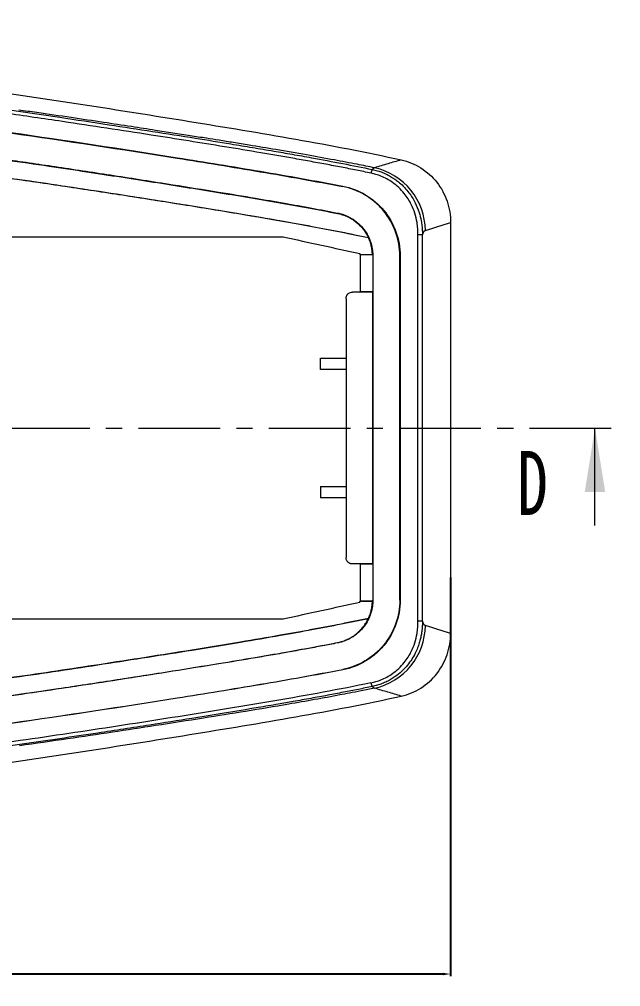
# Model space of a CAD drawing. Header units: inches. Extents: x 1474 to 3696, y 573 to 1061.
# Drawn here: x 2565.7 to 2612.5, y 834.3 to 909.7 of the extents above; entities that cross this region are included whole.
import ezdxf

# ---------------------------------------------------------------- set-up
doc = ezdxf.new("R2010")
doc.units = ezdxf.units.IN
doc.linetypes.add('CENTER', pattern=[10.16, 6.35, -1.27, 1.27, -1.27])
doc.styles.add('SLDTEXTSTYLE6', font='TXT', dxfattribs={"width": 0.7})
doc.styles.get("Standard").update_dxf_attribs({"font": 'txt', "bigfont": 'gbcbig.shx'})
doc.dimstyles.new('2', dxfattribs={"dimtxt": 1.5, "dimasz": 0.6, "dimexe": 0.18, "dimexo": 0.0625, "dimgap": 0.09, "dimtad": 0, "dimtih": 1, "dimtoh": 1, "dimzin": 0, "dimdsep": 46, "dimtxsty": 'Standard', "dimcen": 0, "dimadec": 0, "dimazin": 2, "dimtfac": 1, "dimtofl": 0, "dimtmove": 0, "dimatfit": 3, "dimfxl": 0, "dimtolj": 1, "dimtzin": 0, "dimarcsym": 0})

# ---------------------------------------------------------------- blocks, each defined once
blk = doc.blocks.new('*D201')
at = {"color": 0, "lineweight": -2, "transparency": 16777216}
for p, q in [((2599.264, 866.191), (2599.264, 835.113)), ((2458.664, 858.961), (2458.664, 835.113)), ((2459.264, 835.293), (2525.624, 835.293)), ((2598.664, 835.293), (2532.304, 835.293))]:
    blk.add_line(p, q, dxfattribs=at)
at = {"color": 0, "transparency": 16777216}
for points in [[(2459.264, 835.393), (2459.264, 835.193), (2458.664, 835.293)], [(2598.664, 835.393), (2598.664, 835.193), (2599.264, 835.293)]]:
    blk.add_solid(points, dxfattribs=at)
at = {"layer": 'Defpoints', "color": 0, "transparency": 16777216}
for p in [(2599.264, 866.254), (2458.664, 859.023), (2599.264, 835.293)]:
    blk.add_point(p, dxfattribs=at)
at = {"color": 0, "transparency": 16777216, "insert": (2528.964, 835.293), "char_height": 1.5, "attachment_point": 5}
blk.add_mtext('\\A1;140.60', dxfattribs=at)

msp = doc.modelspace()

# ---------------------------------------------------------------- linework, layer by layer
at = {"color": 7, "linetype": 'Continuous', "lineweight": 15}
for p, q in [((2590.852, 896.672), (2590.858, 896.702)), ((2590.451, 894.611), (2590.445, 894.581)), ((2599.264, 893.866), (2599.264, 861.843)), ((2597.07, 892.923), (2596.722, 892.923)), ((2596.722, 862.785), (2596.722, 892.923)), ((2597.07, 862.785), (2597.07, 892.923)), ((2592.86, 892.695), (2592.853, 892.702)), ((2592.194, 891.449), (2592.194, 891.375)), ((2592.194, 891.375), (2592.214, 891.354)), ((2592.214, 891.354), (2592.214, 888.475)), ((2593.172, 891.375), (2593.193, 891.354)), ((2593.201, 891.273), (2593.194, 891.273)), ((2593.194, 891.273), (2593.194, 888.475)), ((2593.201, 891.273), (2593.201, 864.435)), ((2595.301, 891.273), (2595.331, 891.273)), ((2595.301, 864.435), (2595.301, 891.273)), ((2595.331, 891.273), (2595.331, 864.435)), ((2592.214, 888.475), (2592.194, 888.454)), ((2593.194, 888.475), (2592.214, 888.475)), ((2593.194, 888.475), (2593.174, 888.454)), ((2593.174, 888.454), (2593.174, 867.254)), ((2591.114, 887.953), (2591.114, 883.304)), ((2589.114, 882.404), (2589.114, 883.304)), ((2591.114, 883.304), (2591.114, 882.404)), ((2591.114, 882.404), (2591.114, 873.304)), ((2589.114, 873.304), (2589.114, 872.404)), ((2591.114, 873.304), (2591.114, 872.404)), ((2591.114, 872.404), (2591.114, 867.756)), ((2592.194, 867.254), (2591.613, 867.255)), ((2593.174, 867.254), (2592.194, 867.254)), ((2592.194, 867.254), (2592.214, 867.234)), ((2592.214, 867.234), (2592.214, 864.354)), ((2593.174, 867.254), (2593.194, 867.234)), ((2593.194, 867.234), (2593.194, 864.435)), ((2592.214, 864.354), (2592.194, 864.334)), ((2592.194, 864.26), (2592.194, 864.334)), ((2593.193, 864.354), (2592.214, 864.354)), ((2593.172, 864.334), (2593.193, 864.354)), ((2593.193, 864.354), (2593.194, 864.435)), ((2593.194, 864.435), (2593.201, 864.435)), ((2595.331, 864.435), (2595.301, 864.435)), ((2592.86, 863.014), (2592.853, 863.007)), ((2597.07, 862.785), (2596.722, 862.785)), ((2590.445, 861.128), (2590.451, 861.098)), ((2590.852, 859.037), (2590.858, 859.007))]:
    msp.add_line(p, q, dxfattribs=at)
at = {"color": 1, "linetype": 'CENTER', "lineweight": 0}
msp.add_line((2493.664, 877.854), (2612.518, 877.854), dxfattribs=at)
at = {"color": 7, "linetype": 'Continuous', "lineweight": 0}
msp.add_line((2610.518, 870.254), (2610.518, 877.854), dxfattribs=at)
at = {"color": 7, "linetype": 'Continuous', "lineweight": 15}
for centre, radius, start, end in [((2593.805, 897.625), 0.754, 149.32312, 172.5871), ((2592.231, 893.189), 5.068, 0.71366, 77.3568), ((2592.231, 862.52), 5.068, 282.6432, 359.28634), ((2593.805, 858.084), 0.754, 187.41231, 210.67656)]:
    msp.add_arc(centre, radius, start, end, dxfattribs=at)
for points, knots in [([(2460.561, 909.345), (2463.401, 909.47), (2466.241, 909.548), (2471.922, 909.653), (2474.763, 909.68), (2480.445, 909.708), (2483.286, 909.708), (2488.97, 909.671), (2491.815, 909.634), (2500.345, 909.458), (2506.017, 909.26), (2517.34, 908.68), (2522.992, 908.303), (2531.453, 907.646), (2534.271, 907.411), (2539.901, 906.91), (2542.714, 906.646), (2548.33, 906.07), (2551.13, 905.758), (2556.713, 905.077), (2559.496, 904.707), (2565.049, 903.918), (2567.82, 903.5), (2573.362, 902.641), (2576.133, 902.202), (2581.669, 901.308), (2584.435, 900.856), (2589.946, 899.88), (2592.691, 899.355), (2595.417, 898.754)], [0, 0, 0, 0, 0.0625, 0.0625, 0.125, 0.125, 0.1875, 0.1875, 0.25, 0.25, 0.375, 0.375, 0.5, 0.5, 0.5625, 0.5625, 0.625, 0.625, 0.6875, 0.6875, 0.75, 0.75, 0.8125, 0.8125, 0.875, 0.875, 0.9375, 0.9375, 1, 1, 1, 1]), ([(2531.683, 906.196), (2532.246, 906.151), (2533.45, 906.055), (2535.372, 905.896), (2537.356, 905.727), (2539.482, 905.541), (2542.783, 905.242), (2546.74, 904.86), (2551.507, 904.351), (2555.803, 903.851), (2561.676, 903.103), (2567.233, 902.315), (2572.494, 901.523), (2576.02, 900.978), (2579.187, 900.477), (2581.782, 900.058), (2583.816, 899.723), (2585.406, 899.454), (2586.945, 899.187), (2588.738, 898.867), (2590.82, 898.48), (2592.391, 898.164), (2593.156, 898.01)], [0, 0, 0, 0, 0.027201, 0.058165, 0.092888, 0.123121, 0.161005, 0.252621, 0.31478, 0.392205, 0.461321, 0.600613, 0.663295, 0.718526, 0.773281, 0.818606, 0.845939, 0.873363, 0.896895, 0.92185, 0.961966, 1, 1, 1, 1]), ([(2593.057, 897.722), (2592.68, 897.799), (2591.912, 897.955), (2590.737, 898.185), (2589.519, 898.416), (2588.256, 898.648), (2586.572, 898.949), (2584.363, 899.329), (2581.658, 899.776), (2578.804, 900.236), (2574.598, 900.899), (2569.832, 901.629), (2564.653, 902.38), (2560.175, 902.994), (2555.588, 903.577), (2550.909, 904.119), (2546.246, 904.608), (2542.161, 905), (2538.519, 905.327), (2535.408, 905.595), (2533.313, 905.765), (2532.256, 905.85)], [0, 0, 0, 0, 0.0189647, 0.0386263, 0.0589856, 0.0800432, 0.1017996, 0.1430835, 0.190158, 0.2363149, 0.2847922, 0.3986216, 0.4720558, 0.5404317, 0.6193237, 0.6977076, 0.7702001, 0.8479344, 0.8976853, 0.9483735, 1, 1, 1, 1]), ([(2538.789, 903.851), (2543.168, 903.461), (2547.542, 903.034), (2554.086, 902.29), (2556.265, 902.026), (2560.617, 901.465), (2562.791, 901.168), (2569.303, 900.241), (2573.635, 899.577), (2580.115, 898.547), (2582.271, 898.199), (2586.572, 897.47), (2588.717, 897.088), (2590.852, 896.672)], [0, 0, 0, 0, 0.25, 0.25, 0.375, 0.375, 0.5, 0.5, 0.75, 0.75, 0.875, 0.875, 1, 1, 1, 1]), ([(2538.791, 903.881), (2543.172, 903.491), (2547.546, 903.063), (2554.091, 902.32), (2556.27, 902.055), (2560.622, 901.494), (2562.796, 901.197), (2569.309, 900.27), (2573.642, 899.607), (2580.122, 898.577), (2582.278, 898.228), (2586.579, 897.499), (2588.723, 897.117), (2590.858, 896.702)], [0, 0, 0, 0, 0.25, 0.25, 0.375, 0.375, 0.5, 0.5, 0.75, 0.75, 0.875, 0.875, 1, 1, 1, 1]), ([(2538.6, 901.73), (2539.422, 901.656), (2541.021, 901.512), (2543.351, 901.292), (2545.549, 901.077), (2547.62, 900.864), (2549.567, 900.657), (2551.393, 900.454), (2553.103, 900.257), (2554.7, 900.067), (2556.188, 899.885), (2557.57, 899.71), (2558.852, 899.545), (2560.037, 899.389), (2561.13, 899.242), (2562.134, 899.104), (2563.051, 898.977), (2563.883, 898.861), (2565.515, 898.629), (2567.85, 898.29), (2570.826, 897.844), (2573.537, 897.429), (2576.089, 897.031), (2578.564, 896.638), (2581.006, 896.244), (2583.425, 895.845), (2585.809, 895.437), (2588.147, 895.021), (2589.684, 894.727), (2590.445, 894.581)], [0, 0, 0, 0, 0.047131, 0.091658, 0.133693, 0.173322, 0.210605, 0.245604, 0.278386, 0.309015, 0.337562, 0.364101, 0.388718, 0.411498, 0.432517, 0.45184, 0.469492, 0.485505, 0.499921, 0.563847, 0.62058, 0.672319, 0.721052, 0.76872, 0.816112, 0.863183, 0.909674, 0.955313, 1, 1, 1, 1]), ([(2538.602, 901.759), (2539.303, 901.696), (2540.699, 901.571), (2542.784, 901.373), (2544.853, 901.169), (2546.905, 900.959), (2548.941, 900.743), (2550.961, 900.52), (2552.965, 900.291), (2554.953, 900.056), (2556.925, 899.814), (2558.881, 899.566), (2560.822, 899.311), (2562.747, 899.05), (2565.373, 898.682), (2568.796, 898.182), (2573.11, 897.528), (2577.267, 896.876), (2580.943, 896.286), (2583.848, 895.806), (2586.275, 895.386), (2588.411, 895.002), (2589.786, 894.738), (2590.451, 894.611)], [0, 0, 0, 0, 0.040161, 0.080034, 0.119619, 0.158915, 0.197922, 0.236644, 0.275082, 0.313241, 0.351122, 0.388728, 0.426061, 0.463123, 0.499918, 0.577853, 0.661175, 0.74995, 0.819168, 0.874971, 0.919247, 0.960925, 1, 1, 1, 1]), ([(2537.299, 900.474), (2538.115, 900.402), (2539.71, 900.261), (2542.047, 900.045), (2544.76, 899.784), (2547.835, 899.472), (2552.497, 898.964), (2558.289, 898.26), (2565.144, 897.315), (2572.088, 896.28), (2577.967, 895.356), (2582.675, 894.588), (2585.789, 894.057), (2588.404, 893.584), (2590.686, 893.149), (2592.148, 892.847), (2592.853, 892.702)], [0, 0, 0, 0, 0.043617, 0.085284, 0.125002, 0.188806, 0.250003, 0.375003, 0.500003, 0.619321, 0.750004, 0.818336, 0.875005, 0.919537, 0.961201, 1, 1, 1, 1]), ([(2537.302, 900.469), (2539.361, 900.289), (2543.701, 899.892), (2549.909, 899.255), (2555.891, 898.553), (2561.31, 897.843), (2566.163, 897.156), (2570.674, 896.484), (2575.058, 895.808), (2579.519, 895.099), (2584.007, 894.364), (2588.477, 893.576), (2591.409, 893.001), (2592.86, 892.695)], [0.0113909, 0.0113909, 0.0113909, 0.0113909, 0.0883735, 0.1788345, 0.2692955, 0.3597565, 0.4502175, 0.5406785, 0.6311395, 0.7216005, 0.8120615, 0.9025224, 0.9929834, 0.9929834, 0.9929834, 0.9929834]), ([(2593.34, 898.134), (2593.326, 898.127), (2593.296, 898.114), (2593.25, 898.086), (2593.203, 898.052), (2593.172, 898.024), (2593.156, 898.01)], [0, 0, 0, 0, 0.249602, 0.499494, 0.749639, 1, 1, 1, 1]), ([(2593.156, 898.01), (2593.224, 897.995), (2593.36, 897.965), (2593.561, 897.909), (2593.758, 897.845), (2593.951, 897.774), (2594.138, 897.695), (2594.32, 897.609), (2594.496, 897.516), (2594.665, 897.418), (2594.828, 897.314), (2594.984, 897.206), (2595.133, 897.094), (2595.507, 896.79), (2596.012, 896.256), (2596.509, 895.455), (2596.81, 894.71), (2596.963, 894.098), (2597.033, 893.621), (2597.063, 893.258), (2597.068, 893.03), (2597.07, 892.923)], [0, 0, 0, 0, 0.0304102, 0.0606413, 0.090653, 0.1204056, 0.1498606, 0.1789811, 0.2077312, 0.2360772, 0.263987, 0.2914305, 0.3183798, 0.3448092, 0.5000746, 0.632789, 0.7479324, 0.8439616, 0.9023955, 0.9543049, 1, 1, 1, 1]), ([(2595.417, 898.754), (2595.073, 898.653), (2594.38, 898.449), (2593.689, 898.239), (2593.34, 898.134)], [0, 0, 0, 0, 0.496057, 1, 1, 1, 1]), ([(2595.417, 898.754), (2595.964, 898.633), (2596.475, 898.423), (2597.425, 897.823), (2597.838, 897.449), (2598.536, 896.56), (2598.803, 896.066), (2599.172, 894.991), (2599.264, 894.437), (2599.264, 893.866)], [0, 0, 0, 0, 0.25, 0.25, 0.5, 0.5, 0.75, 0.75, 1, 1, 1, 1]), ([(2596.722, 892.923), (2596.721, 893.006), (2596.719, 893.17), (2596.705, 893.412), (2596.681, 893.648), (2596.624, 894.047), (2596.492, 894.602), (2596.179, 895.375), (2595.748, 896.049), (2595.231, 896.606), (2594.773, 896.981), (2594.3, 897.277), (2593.863, 897.482), (2593.447, 897.631), (2593.187, 897.692), (2593.057, 897.722)], [0, 0, 0, 0, 0.037635, 0.074404, 0.110368, 0.145592, 0.257953, 0.368706, 0.524764, 0.620551, 0.716024, 0.796338, 0.876709, 0.938367, 1, 1, 1, 1]), ([(2595.301, 891.273), (2595.301, 891.916), (2595.192, 892.538), (2594.757, 893.742), (2594.442, 894.293), (2593.832, 895.029), (2593.61, 895.253), (2593.132, 895.661), (2592.875, 895.845), (2592.057, 896.329), (2591.474, 896.551), (2590.852, 896.672)], [0, 0, 0, 0, 0.25, 0.25, 0.5, 0.5, 0.625, 0.625, 0.75, 0.75, 1, 1, 1, 1]), ([(2590.858, 896.702), (2591.483, 896.58), (2592.07, 896.357), (2593.167, 895.707), (2593.649, 895.297), (2594.467, 894.31), (2594.783, 893.759), (2595.221, 892.546), (2595.331, 891.92), (2595.331, 891.273)], [0, 0, 0, 0, 0.25, 0.25, 0.5, 0.5, 0.75, 0.75, 1, 1, 1, 1]), ([(2590.445, 894.581), (2590.964, 894.48), (2591.457, 894.256), (2592.289, 893.607), (2592.628, 893.183), (2592.853, 892.702)], [0, 0, 0, 0, 0.5, 0.5, 1, 1, 1, 1]), ([(2590.451, 894.611), (2590.515, 894.597), (2590.642, 894.57), (2590.829, 894.516), (2591.012, 894.453), (2591.192, 894.378), (2591.367, 894.294), (2591.65, 894.136), (2592.022, 893.871), (2592.433, 893.452), (2592.768, 892.969), (2592.974, 892.522), (2593.092, 892.148), (2593.155, 891.86), (2593.194, 891.568), (2593.199, 891.372), (2593.201, 891.273)], [0, 0, 0, 0, 0.042075, 0.083861, 0.125491, 0.1671, 0.208825, 0.250799, 0.375748, 0.500393, 0.62537, 0.750061, 0.812789, 0.87503, 0.937272, 1, 1, 1, 1]), ([(2536.214, 892.754), (2544.573, 892.754), (2552.92, 892.754), (2565.425, 892.754), (2569.592, 892.754), (2577.915, 892.754), (2582.071, 892.754), (2586.214, 892.754)], [0, 0, 0, 0, 0.5, 0.5, 0.75, 0.75, 1, 1, 1, 1]), ([(2593.172, 891.375), (2593.17, 891.432), (2593.165, 891.546), (2593.146, 891.716), (2593.119, 891.885), (2593.072, 892.108), (2592.994, 892.382), (2592.904, 892.591), (2592.86, 892.695)], [0, 0, 0, 0, 0.125242, 0.250214, 0.37525, 0.500684, 0.75101, 1, 1, 1, 1]), ([(2591.114, 887.953), (2591.115, 887.973), (2591.116, 888.015), (2591.129, 888.078), (2591.149, 888.14), (2591.178, 888.2), (2591.215, 888.257), (2591.267, 888.316), (2591.344, 888.379), (2591.462, 888.439), (2591.559, 888.448), (2591.613, 888.453)], [0, 0, 0, 0, 0.078899, 0.159607, 0.242154, 0.326568, 0.412873, 0.501094, 0.626951, 0.793299, 1, 1, 1, 1]), ([(2589.114, 883.304), (2589.448, 883.304), (2590.115, 883.304), (2590.781, 883.304), (2591.114, 883.304)], [0, 0, 0, 0, 0.499749, 1, 1, 1, 1]), ([(2591.114, 882.404), (2590.781, 882.404), (2590.115, 882.404), (2589.448, 882.404), (2589.114, 882.404)], [0, 0, 0, 0, 0.500251, 1, 1, 1, 1]), ([(2589.114, 873.304), (2589.448, 873.304), (2590.115, 873.304), (2590.781, 873.304), (2591.114, 873.304)], [0, 0, 0, 0, 0.499749, 1, 1, 1, 1]), ([(2591.114, 872.404), (2590.781, 872.404), (2590.115, 872.404), (2589.448, 872.404), (2589.114, 872.404)], [0, 0, 0, 0, 0.500251, 1, 1, 1, 1]), ([(2591.613, 867.255), (2591.588, 867.256), (2591.542, 867.258), (2591.476, 867.273), (2591.418, 867.294), (2591.368, 867.319), (2591.326, 867.346), (2591.291, 867.373), (2591.237, 867.423), (2591.175, 867.505), (2591.124, 867.628), (2591.117, 867.714), (2591.114, 867.756)], [0, 0, 0, 0, 0.0938464, 0.1802263, 0.259138, 0.3305801, 0.3945519, 0.4510539, 0.5000876, 0.6741443, 0.8407126, 1, 1, 1, 1]), ([(2593.201, 864.435), (2593.2, 864.379), (2593.199, 864.266), (2593.186, 864.098), (2593.165, 863.932), (2593.137, 863.767), (2593.099, 863.603), (2593.054, 863.441), (2592.956, 863.148), (2592.768, 862.739), (2592.433, 862.257), (2592.022, 861.838), (2591.624, 861.554), (2591.281, 861.369), (2591.013, 861.254), (2590.736, 861.161), (2590.546, 861.119), (2590.451, 861.098)], [0, 0, 0, 0, 0.035934, 0.071644, 0.107219, 0.14275, 0.178329, 0.214045, 0.24999, 0.374658, 0.499655, 0.624282, 0.749245, 0.81209, 0.874526, 0.937011, 1, 1, 1, 1]), ([(2595.301, 864.435), (2595.301, 863.793), (2595.192, 863.17), (2594.757, 861.966), (2594.442, 861.416), (2593.832, 860.679), (2593.61, 860.455), (2593.132, 860.048), (2592.875, 859.864), (2592.057, 859.38), (2591.474, 859.158), (2590.852, 859.037)], [0, 0, 0, 0, 0.25, 0.25, 0.5, 0.5, 0.625, 0.625, 0.75, 0.75, 1, 1, 1, 1]), ([(2595.331, 864.435), (2595.331, 863.789), (2595.222, 863.163), (2594.784, 861.952), (2594.467, 861.398), (2593.853, 860.658), (2593.631, 860.433), (2593.15, 860.023), (2592.891, 859.838), (2592.07, 859.352), (2591.483, 859.129), (2590.858, 859.007)], [0, 0, 0, 0, 0.25, 0.25, 0.5, 0.5, 0.625, 0.625, 0.75, 0.75, 1, 1, 1, 1]), ([(2592.86, 863.014), (2592.883, 863.065), (2592.929, 863.169), (2592.988, 863.328), (2593.04, 863.491), (2593.098, 863.711), (2593.152, 863.992), (2593.165, 864.22), (2593.172, 864.334)], [0, 0, 0, 0, 0.124493, 0.249019, 0.373907, 0.49948, 0.749815, 1, 1, 1, 1]), ([(2586.214, 862.954), (2582.071, 862.954), (2577.915, 862.954), (2569.592, 862.954), (2565.425, 862.954), (2552.92, 862.954), (2544.573, 862.954), (2536.214, 862.954)], [0, 0, 0, 0, 0.25, 0.25, 0.5, 0.5, 1, 1, 1, 1]), ([(2592.853, 863.007), (2592.508, 862.935), (2591.803, 862.788), (2590.724, 862.572), (2589.604, 862.354), (2588.443, 862.135), (2587.241, 861.914), (2585.386, 861.583), (2582.675, 861.121), (2577.967, 860.353), (2572.088, 859.429), (2565.144, 858.393), (2558.289, 857.449), (2552.497, 856.745), (2547.835, 856.237), (2544.376, 855.885), (2540.847, 855.549), (2538.509, 855.342), (2537.299, 855.235)], [0, 0, 0, 0, 0.019042, 0.038799, 0.059273, 0.080463, 0.10237, 0.124996, 0.181664, 0.249996, 0.380679, 0.499997, 0.624997, 0.749997, 0.811193, 0.874998, 0.935305, 1, 1, 1, 1]), ([(2537.302, 855.24), (2538.117, 855.312), (2539.711, 855.453), (2542.048, 855.669), (2544.762, 855.93), (2547.838, 856.242), (2552.5, 856.75), (2558.293, 857.455), (2565.253, 858.413), (2571.044, 859.28), (2575.664, 859.997), (2579.23, 860.564), (2582.679, 861.127), (2585.793, 861.658), (2588.41, 862.131), (2590.692, 862.566), (2592.154, 862.868), (2592.86, 863.014)], [0, 0, 0, 0, 0.04356, 0.085226, 0.125, 0.188783, 0.250001, 0.375, 0.500001, 0.625001, 0.687713, 0.750003, 0.818298, 0.875002, 0.919526, 0.961191, 1, 1, 1, 1]), ([(2590.445, 861.128), (2590.497, 861.138), (2590.6, 861.16), (2590.753, 861.201), (2590.903, 861.249), (2591.052, 861.305), (2591.27, 861.398), (2591.55, 861.546), (2591.876, 861.771), (2592.175, 862.032), (2592.411, 862.296), (2592.594, 862.545), (2592.736, 862.77), (2592.814, 862.928), (2592.853, 863.007)], [0, 0, 0, 0, 0.050219, 0.100297, 0.150342, 0.200462, 0.250764, 0.375375, 0.500624, 0.6256, 0.750098, 0.833897, 0.917023, 1, 1, 1, 1]), ([(2593.057, 857.987), (2593.122, 858.001), (2593.252, 858.029), (2593.445, 858.083), (2593.636, 858.146), (2593.924, 858.254), (2594.3, 858.432), (2594.773, 858.728), (2595.231, 859.103), (2595.748, 859.66), (2596.179, 860.334), (2596.492, 861.107), (2596.642, 861.738), (2596.712, 862.302), (2596.718, 862.622), (2596.722, 862.785)], [0, 0, 0, 0, 0.030848, 0.061643, 0.092448, 0.123321, 0.203684, 0.284007, 0.379469, 0.475267, 0.631325, 0.742056, 0.854439, 0.925595, 1, 1, 1, 1]), ([(2597.07, 862.785), (2597.069, 862.712), (2597.067, 862.558), (2597.052, 862.317), (2597.027, 862.055), (2596.985, 861.765), (2596.921, 861.446), (2596.826, 861.091), (2596.691, 860.703), (2596.423, 860.099), (2595.898, 859.286), (2595.21, 858.643), (2594.633, 858.267), (2594.294, 858.083), (2593.933, 857.924), (2593.552, 857.791), (2593.289, 857.73), (2593.156, 857.699)], [0, 0, 0, 0, 0.031457, 0.065925, 0.103522, 0.14435, 0.191502, 0.242879, 0.301757, 0.367465, 0.526511, 0.715096, 0.76923, 0.825048, 0.882302, 0.940717, 1, 1, 1, 1]), ([(2595.417, 856.955), (2595.964, 857.075), (2596.475, 857.286), (2597.425, 857.886), (2597.838, 858.26), (2598.536, 859.149), (2598.803, 859.642), (2599.172, 860.718), (2599.264, 861.272), (2599.264, 861.843)], [0, 0, 0, 0, 0.25, 0.25, 0.5, 0.5, 0.75, 0.75, 1, 1, 1, 1]), ([(2538.6, 853.979), (2539.299, 854.042), (2540.692, 854.167), (2542.772, 854.365), (2544.838, 854.568), (2546.888, 854.778), (2548.924, 854.994), (2550.943, 855.216), (2552.948, 855.446), (2554.937, 855.681), (2556.911, 855.923), (2558.87, 856.172), (2560.813, 856.427), (2562.741, 856.688), (2565.359, 857.055), (2568.773, 857.554), (2573.088, 858.207), (2577.26, 858.862), (2580.946, 859.453), (2583.851, 859.933), (2586.273, 860.353), (2588.408, 860.737), (2589.781, 861), (2590.445, 861.128)], [0, 0, 0, 0, 0.040066, 0.079861, 0.119386, 0.158642, 0.197629, 0.236347, 0.274798, 0.312982, 0.350899, 0.388551, 0.425937, 0.463059, 0.499918, 0.577263, 0.660605, 0.749949, 0.819518, 0.874971, 0.91931, 0.960986, 1, 1, 1, 1]), ([(2590.451, 861.098), (2590.057, 861.022), (2589.254, 860.867), (2588.022, 860.639), (2586.741, 860.407), (2585.41, 860.173), (2583.55, 859.853), (2580.943, 859.423), (2576.539, 858.716), (2571.037, 857.859), (2565.534, 857.045), (2561.087, 856.43), (2557.474, 855.96), (2553.808, 855.513), (2550.086, 855.087), (2546.308, 854.684), (2542.475, 854.302), (2539.899, 854.067), (2538.602, 853.949)], [0, 0, 0, 0, 0.023133, 0.047203, 0.07221, 0.098152, 0.125029, 0.180832, 0.250051, 0.381162, 0.500082, 0.568628, 0.638106, 0.70853, 0.779916, 0.852283, 0.925644, 1, 1, 1, 1]), ([(2538.789, 851.858), (2543.168, 852.247), (2547.542, 852.675), (2554.086, 853.418), (2556.265, 853.683), (2560.617, 854.244), (2562.791, 854.541), (2569.303, 855.468), (2573.635, 856.131), (2580.115, 857.161), (2582.271, 857.51), (2586.572, 858.239), (2588.717, 858.621), (2590.852, 859.037)], [0, 0, 0, 0, 0.25, 0.25, 0.375, 0.375, 0.5, 0.5, 0.75, 0.75, 0.875, 0.875, 1, 1, 1, 1]), ([(2590.858, 859.007), (2588.723, 858.592), (2586.578, 858.21), (2582.276, 857.48), (2580.119, 857.132), (2573.639, 856.102), (2569.305, 855.438), (2562.792, 854.511), (2560.618, 854.214), (2556.267, 853.653), (2554.089, 853.389), (2547.545, 852.645), (2543.172, 852.218), (2538.791, 851.828)], [0, 0, 0, 0, 0.125, 0.125, 0.25, 0.25, 0.5, 0.5, 0.625, 0.625, 0.75, 0.75, 1, 1, 1, 1]), ([(2593.156, 857.699), (2592.796, 857.626), (2592.051, 857.474), (2590.895, 857.248), (2589.663, 857.014), (2588.356, 856.774), (2587.07, 856.544), (2585.7, 856.305), (2583.908, 856.001), (2581.666, 855.631), (2578.848, 855.178), (2575.567, 854.66), (2572.132, 854.131), (2566.866, 853.341), (2561.278, 852.55), (2555.122, 851.775), (2550.618, 851.259), (2545.952, 850.77), (2541.57, 850.353), (2537.434, 849.987), (2534.327, 849.724), (2532.486, 849.577), (2531.683, 849.513)], [0, 0, 0, 0, 0.0179241, 0.0370665, 0.0574215, 0.0789839, 0.1017478, 0.1209915, 0.146566, 0.1900305, 0.2312508, 0.2849486, 0.3509198, 0.3993875, 0.5423694, 0.6235115, 0.6989058, 0.7611051, 0.8497799, 0.9111011, 0.9611722, 1, 1, 1, 1]), ([(2593.057, 857.987), (2590.576, 857.476), (2588.078, 857.019), (2583.064, 856.157), (2580.548, 855.751), (2575.506, 854.951), (2572.98, 854.561), (2567.922, 853.801), (2565.389, 853.433), (2560.316, 852.734), (2557.776, 852.404), (2552.689, 851.791), (2550.141, 851.507), (2545.04, 850.981), (2542.486, 850.738), (2537.374, 850.28), (2534.816, 850.063), (2532.256, 849.858)], [0, 0, 0, 0, 0.125, 0.125, 0.25, 0.25, 0.375, 0.375, 0.5, 0.5, 0.625, 0.625, 0.75, 0.75, 0.875, 0.875, 1, 1, 1, 1]), ([(2593.156, 857.699), (2593.172, 857.685), (2593.203, 857.657), (2593.25, 857.623), (2593.296, 857.595), (2593.326, 857.582), (2593.34, 857.575)], [0, 0, 0, 0, 0.250349, 0.50049, 0.750386, 1, 1, 1, 1]), ([(2595.417, 856.955), (2595.069, 857.057), (2594.375, 857.261), (2593.684, 857.471), (2593.34, 857.575)], [0, 0, 0, 0, 0.502482, 1, 1, 1, 1]), ([(2460.561, 846.364), (2463.401, 846.239), (2466.241, 846.161), (2471.922, 846.056), (2474.763, 846.029), (2480.445, 846.001), (2483.286, 846.001), (2488.97, 846.037), (2491.815, 846.075), (2500.345, 846.251), (2506.017, 846.449), (2517.34, 847.029), (2522.992, 847.405), (2531.453, 848.063), (2534.271, 848.297), (2539.901, 848.798), (2542.714, 849.063), (2548.33, 849.639), (2551.13, 849.951), (2556.713, 850.632), (2559.496, 851.002), (2565.049, 851.791), (2567.82, 852.209), (2573.362, 853.067), (2576.133, 853.506), (2581.669, 854.401), (2584.435, 854.853), (2589.946, 855.829), (2592.691, 856.354), (2595.417, 856.955)], [0, 0, 0, 0, 0.0625, 0.0625, 0.125, 0.125, 0.1875, 0.1875, 0.25, 0.25, 0.375, 0.375, 0.5, 0.5, 0.5625, 0.5625, 0.625, 0.625, 0.6875, 0.6875, 0.75, 0.75, 0.8125, 0.8125, 0.875, 0.875, 0.9375, 0.9375, 1, 1, 1, 1])]:
    msp.add_open_spline(points, degree=3, knots=knots, dxfattribs=at)
at = {"color": 8, "linetype": 'Continuous', "lineweight": 15}
for points, knots in [([(2593.34, 898.134), (2592.886, 898.225), (2591.845, 898.436), (2590.077, 898.773), (2587.964, 899.158), (2585.745, 899.541), (2583.844, 899.856), (2582.372, 900.094), (2581.264, 900.272), (2580.143, 900.45), (2578.938, 900.64), (2577.613, 900.847), (2576.083, 901.084), (2574.287, 901.359), (2572.096, 901.692), (2569.637, 902.057), (2567.431, 902.38), (2566.071, 902.57), (2565.605, 902.635)], [0, 0, 0, 0, 0.049736, 0.114129, 0.193052, 0.279738, 0.355, 0.399036, 0.438956, 0.474798, 0.520156, 0.569147, 0.617797, 0.685227, 0.762713, 0.853915, 0.94986, 1, 1, 1, 1]), ([(2593.34, 857.575), (2592.988, 857.504), (2592.334, 857.371), (2591.432, 857.195), (2590.224, 856.964), (2588.647, 856.674), (2586.2, 856.244), (2583.319, 855.764), (2579.86, 855.212), (2576.399, 854.672), (2572.866, 854.133), (2569.327, 853.603), (2566.907, 853.257), (2565.651, 853.078)], [0, 0, 0, 0, 0.038712, 0.071723, 0.098862, 0.170751, 0.243839, 0.365275, 0.483418, 0.618342, 0.73941, 0.864846, 1, 1, 1, 1])]:
    msp.add_open_spline(points, degree=3, knots=knots, dxfattribs=at)
at = {"color": 7, "linetype": 'Continuous', "lineweight": 15}
for points in [[(2597.299, 893.252), (2597.954, 893.46), (2598.609, 893.665), (2599.264, 893.866)], [(2586.214, 892.754), (2588.211, 892.319), (2590.204, 891.884), (2592.194, 891.449)], [(2597.07, 892.923), (2597.138, 893.112), (2597.217, 893.226), (2597.299, 893.252)], [(2592.194, 891.375), (2592.52, 891.375), (2592.846, 891.375), (2593.172, 891.375)], [(2593.193, 891.354), (2592.867, 891.354), (2592.541, 891.354), (2592.214, 891.354)], [(2593.193, 891.354), (2593.194, 891.327), (2593.194, 891.3), (2593.194, 891.273)], [(2592.194, 888.454), (2592, 888.454), (2591.806, 888.454), (2591.613, 888.453)], [(2593.174, 888.454), (2592.847, 888.454), (2592.521, 888.454), (2592.194, 888.454)], [(2593.194, 867.234), (2592.868, 867.234), (2592.541, 867.234), (2592.214, 867.234)], [(2592.194, 864.26), (2590.204, 863.825), (2588.211, 863.39), (2586.214, 862.954)], [(2593.172, 864.334), (2592.846, 864.334), (2592.52, 864.334), (2592.194, 864.334)], [(2597.299, 862.457), (2597.217, 862.483), (2597.138, 862.597), (2597.07, 862.785)], [(2599.264, 861.843), (2598.609, 862.044), (2597.954, 862.249), (2597.299, 862.457)]]:
    msp.add_open_spline(points, degree=3, dxfattribs=at)
at = {"color": 7, "linetype": 'Continuous', "lineweight": 0}
msp.add_solid([(2610.518, 877.854), (2609.718, 872.854), (2611.318, 872.854)], dxfattribs=at)

# ---------------------------------------------------------------- texts
at = {"color": 7, "linetype": 'Continuous', "insert": (2604.457, 876.069), "char_height": 5, "attachment_point": 1, "style": 'SLDTEXTSTYLE6'}
msp.add_mtext('D', dxfattribs=at)

# ---------------------------------------------------------------- dimensions: what is measured, and where the dimension line sits
dim = msp.add_linear_dim(base=(2599.264, 835.293), p1=(2458.664, 859.023), p2=(2599.264, 866.254), dimstyle='2')
dim.commit()
dim.dimension.update_dxf_attribs({"geometry": '*D201', "text_midpoint": (2528.964, 835.293)})

doc.saveas('drawing.dxf')
